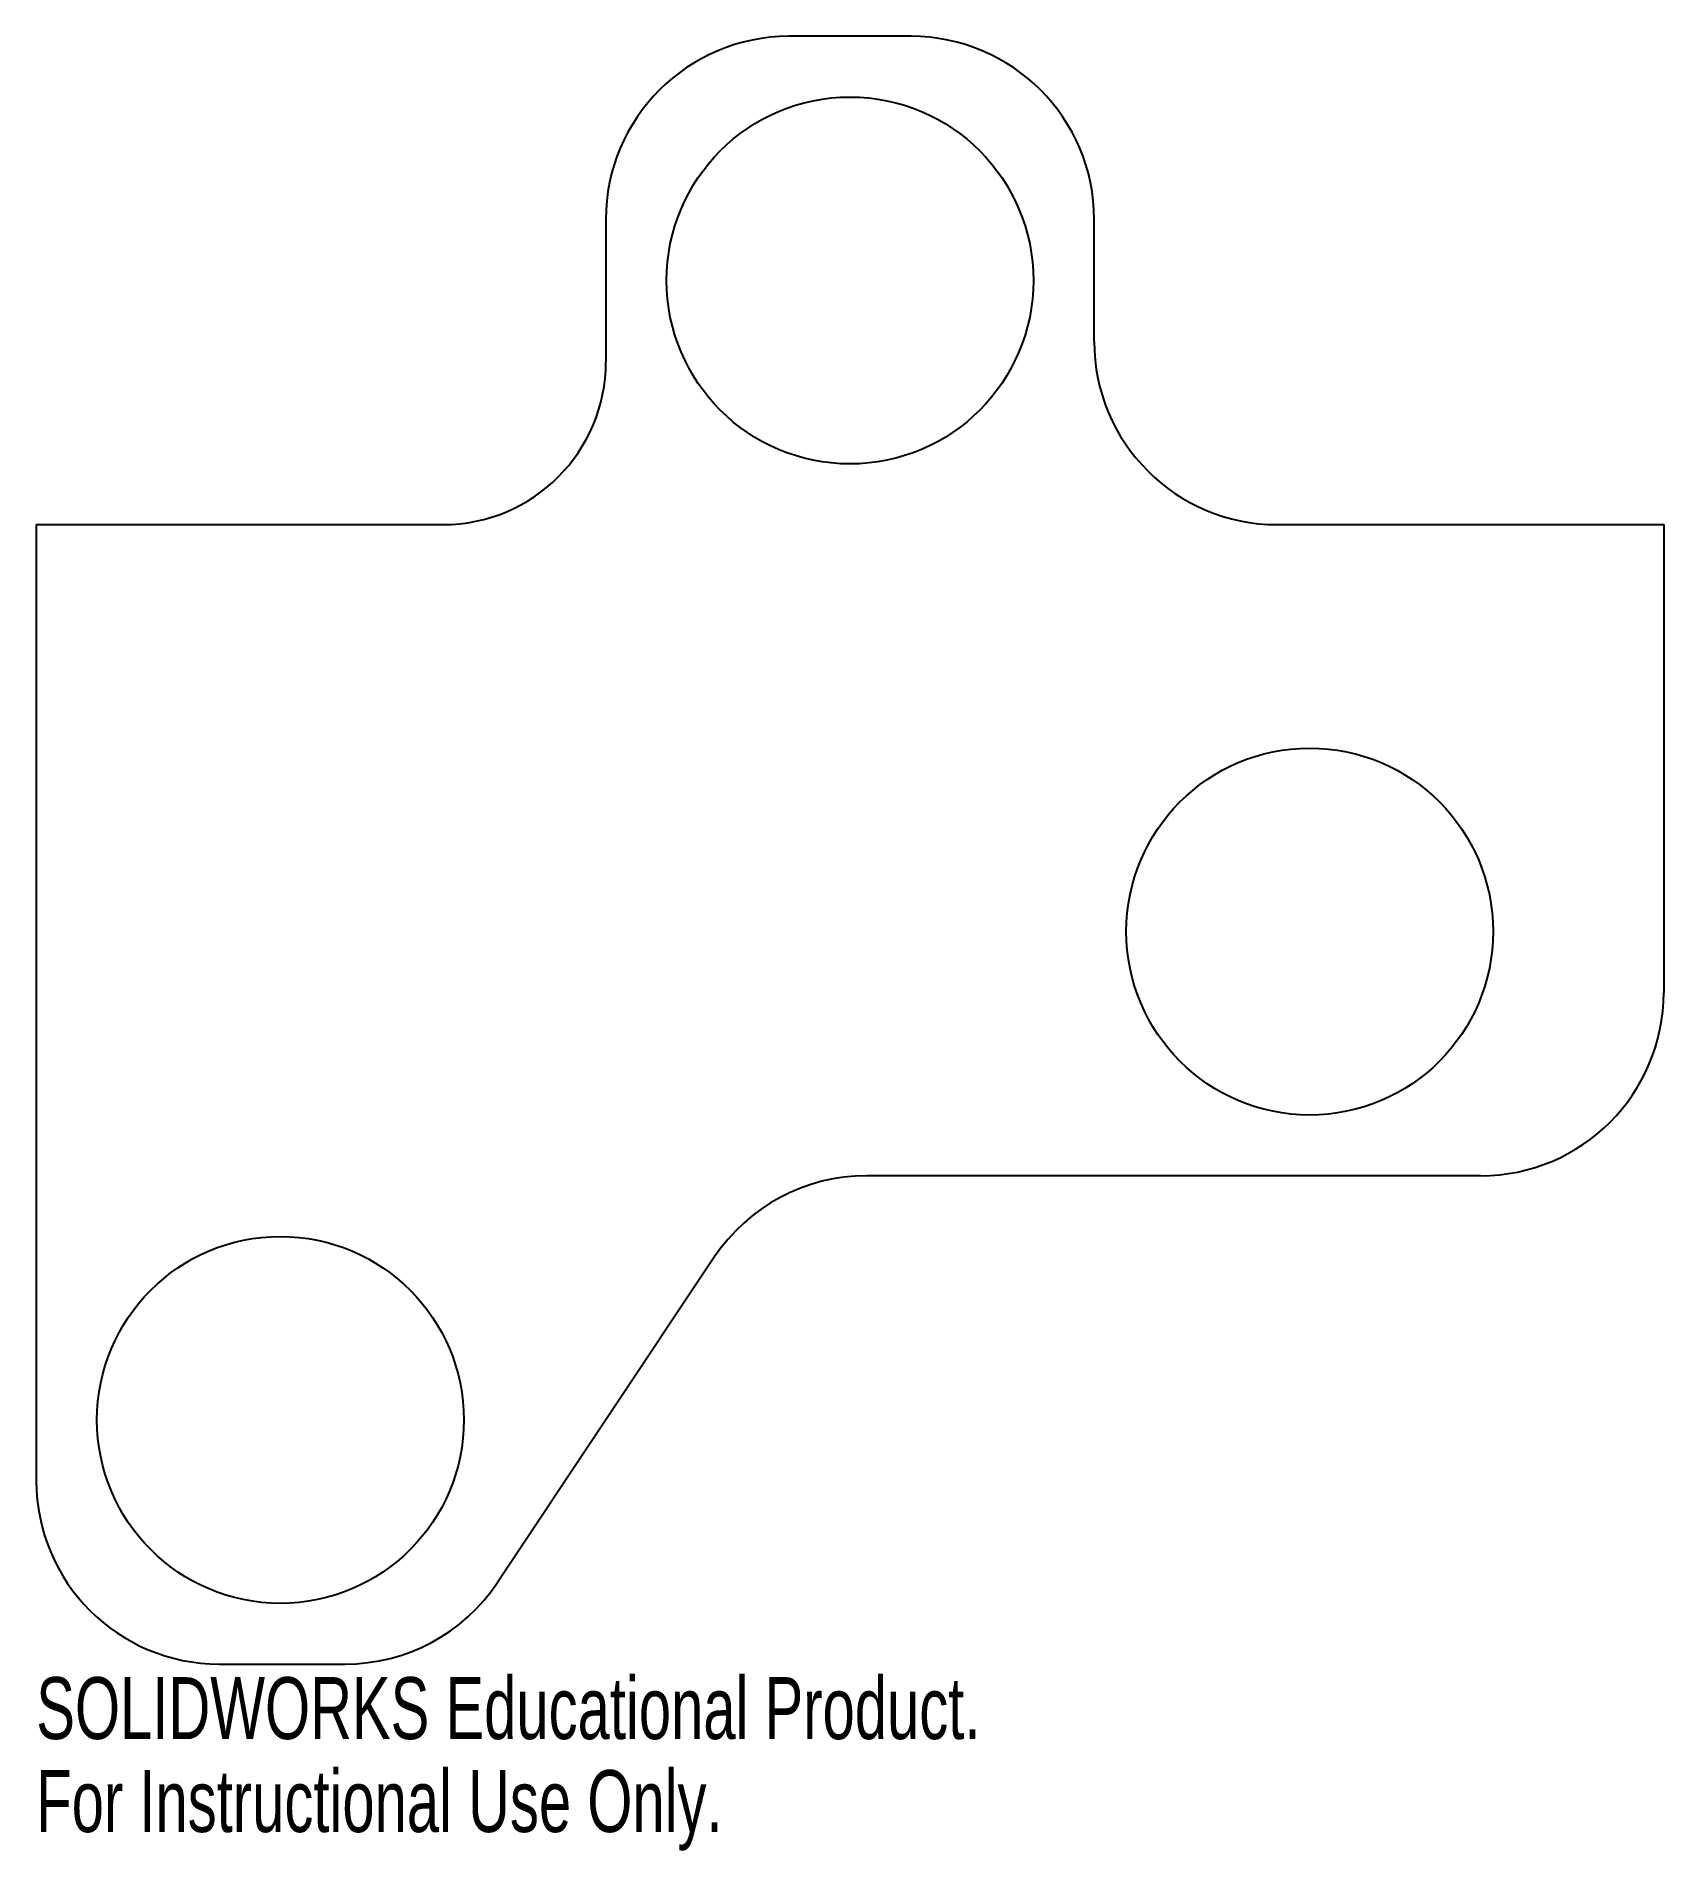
# Model space of a CAD drawing. Header units: inches. Extents: x -2.5 to 2.5, y -2.32 to 3.25.
import ezdxf

# ---------------------------------------------------------------- set-up
doc = ezdxf.new("R2010")
doc.units = ezdxf.units.IN
doc.header["$MEASUREMENT"] = 0
doc.styles.add('SLDTEXTSTYLE0', font='TXT', dxfattribs={"width": 0.7})

msp = doc.modelspace()

# ---------------------------------------------------------------- linework, layer by layer
at = {"color": 7, "linetype": 'Continuous', "lineweight": 25}
for p, q in [((0.1875, 3.25), (-0.1875, 3.25)), ((-0.75, 2.6875), (-0.75, 2.25)), ((0.75, 2.3125), (0.75, 2.6875)), ((-2.5, 1.75), (-1.25, 1.75)), ((-2.5, 1.75), (-2.5, -1.1875)), ((1.3125, 1.75), (2.5, 1.75)), ((2.5, 1.75), (2.5, 0.3125)), ((1.9375, -0.25), (0.051, -0.25)), ((-0.417, -0.5005), (-1.083, -1.4995)), ((-1.9375, -1.75), (-1.551, -1.75))]:
    msp.add_line(p, q, dxfattribs=at)
for centre in [(0, 2.5), (1.4123, 0.5), (-1.75, -1)]:
    msp.add_circle(centre, 0.5635, dxfattribs=at)
for centre, radius, start, end in [((-0.1875, 2.6875), 0.5625, 90, 180), ((0.1875, 2.6875), 0.5625, 0, 90), ((1.3125, 2.3125), 0.5625, 180, 270), ((-1.25, 2.25), 0.5, 270, 0), ((1.9375, 0.3125), 0.5625, 270, 0), ((0.051, -0.8125), 0.5625, 90, 146.3099), ((-1.9375, -1.1875), 0.5625, 180, 270), ((-1.551, -1.1875), 0.5625, 270, 326.3099)]:
    msp.add_arc(centre, radius, start, end, dxfattribs=at)

# ---------------------------------------------------------------- texts
at = {"color": 7, "linetype": 'Continuous', "char_height": 0.1903, "attachment_point": 1, "style": 'SLDTEXTSTYLE0'}
for s, insert in [('SOLIDWORKS Educational Product.', (-2.5, -1.7901)), ('For Instructional Use Only.', (-2.5, -2.0756))]:
    msp.add_mtext(s, dxfattribs=dict(at, insert=insert))

doc.saveas('drawing.dxf')
